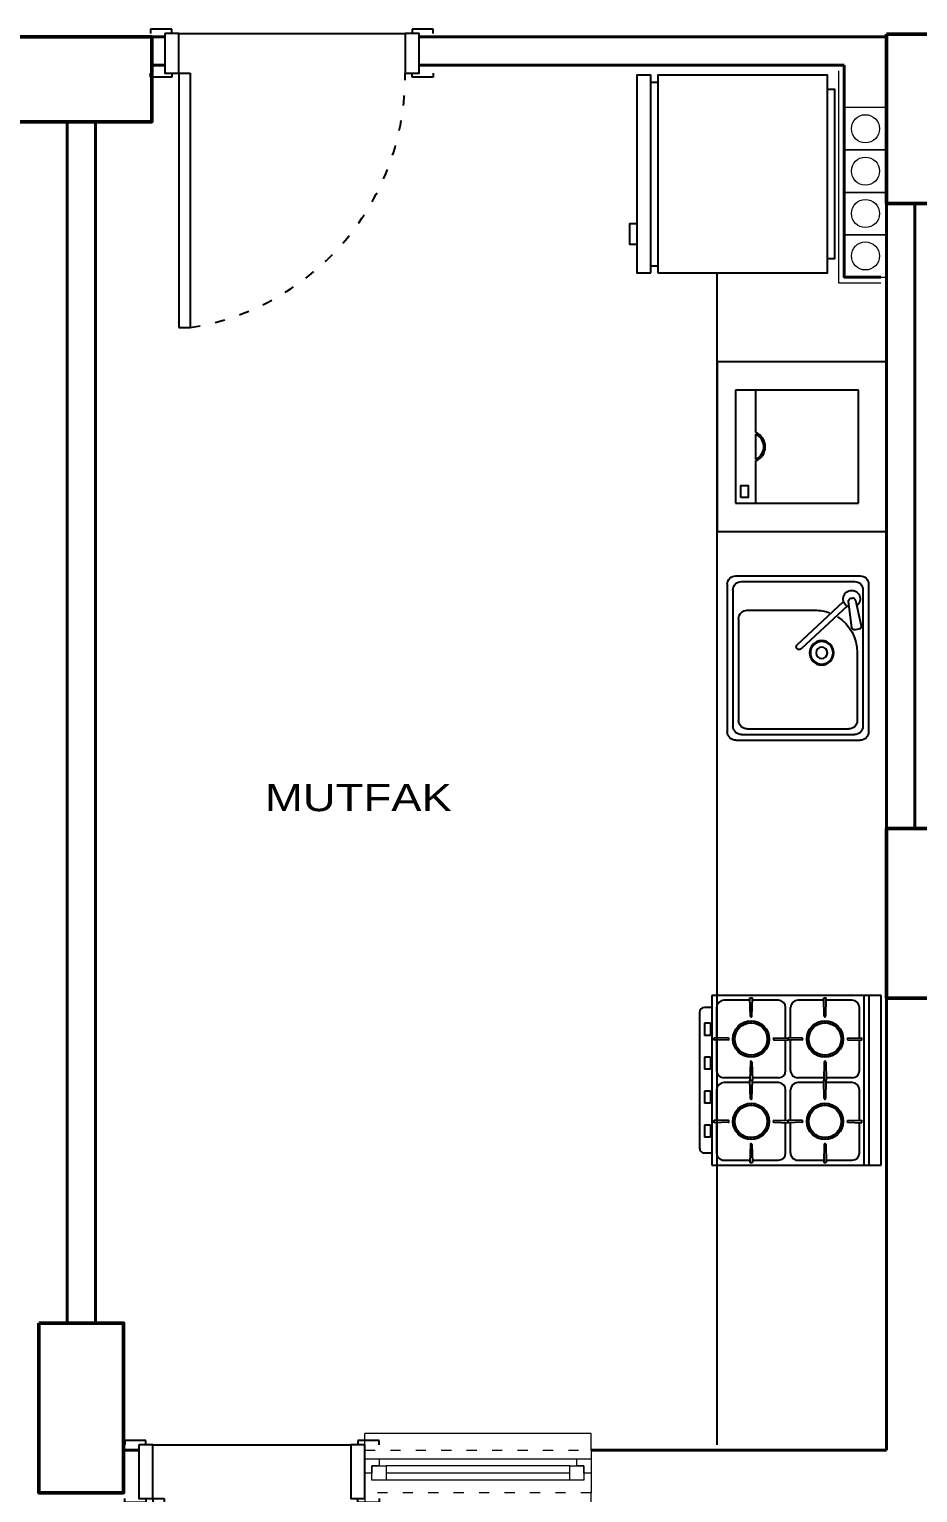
# Model space of a CAD drawing. Header units: millimetres. Extents: x 505988 to 508607, y 4596729 to 4598439.
# Drawn here: x 506526 to 506840, y 4597079 to 4597597 of the extents above; entities that cross this region are included whole.
import ezdxf

# ---------------------------------------------------------------- set-up
doc = ezdxf.new("R2010")
doc.units = ezdxf.units.MM
doc.linetypes.add('ACAD_ISO03W100', pattern=[30, 12, -18])
doc.layers.add('14_ISLAK_MEKAN_TEFRİŞ', color=134, linetype='Continuous')
doc.layers.add('7_TEFRİŞ', color=183, linetype='Continuous')
for name, color, linetype, lineweight in [('duvar_40', 7, 'Continuous', 40), ('KAPI-PEN', 155, 'Continuous', 18), ('KOLON', 40, 'Continuous', 50), ('Pencere', 150, 'Continuous', 25), ('SV', 191, 'Continuous', 15), ('TEFRİŞ', 47, 'Continuous', 15), ('yazı', 255, 'Continuous', 20)]:
    doc.layers.add(name, color=color, linetype=linetype, lineweight=lineweight)
doc.styles.add('2', font='Arial')

# ---------------------------------------------------------------- blocks, each defined once
blk = doc.blocks.new('bb15')
at = {"layer": '14_ISLAK_MEKAN_TEFRİŞ'}
for p, q in [((1398.094492, -291.899922), (1338.094492, -291.899922)), ((1338.094492, -291.899922), (1338.094492, -351.899922)), ((1398.094492, -351.899922), (1398.094492, -291.899922)), ((1388.094492, -298.404103), (1348.094492, -298.404103)), ((1348.094492, -298.404103), (1348.094492, -341.899922)), ((1388.094492, -341.899922), (1388.094492, -298.404103)), ((1348.094492, -341.899922), (1388.094492, -341.899922)), ((1338.094492, -351.899922), (1398.094492, -351.899922))]:
    blk.add_line(p, q, dxfattribs=at)
at = {"layer": '14_ISLAK_MEKAN_TEFRİŞ', "flags": 128}
blk.add_lwpolyline([(1350.157935, -300.361247), (1354.450604, -300.361247), (1354.450604, -302.925033), (1350.157935, -302.925033)], close=True, dxfattribs=at)
for points in [[(1348.094492, -305.593546), (1363.094492, -305.593546)], [(1363.63969, -305.593546), (1372.549293, -305.593546)], [(1373.094492, -305.593546), (1388.094492, -305.593546)]]:
    blk.add_lwpolyline(points, dxfattribs=at)
at = {"layer": '14_ISLAK_MEKAN_TEFRİŞ'}
for radius, start, end in [(5.404744, 202.314558, 337.685442), (4.904744, 204.733473, 335.266527)]:
    blk.add_arc((1368.094492, -303.541412), radius, start, end, dxfattribs=at)
blk = doc.blocks.new('S')
at = {"layer": '14_ISLAK_MEKAN_TEFRİŞ'}
for p, q in [((23233.600233, 5180.703052), (23173.600237, 5180.703052)), ((23173.600237, 5180.703052), (23173.600237, 5120.703056)), ((23233.600233, 5120.703056), (23233.600233, 5180.703052)), ((23233.600233, 5176.417338), (23173.600237, 5176.417338)), ((23233.600233, 5174.703053), (23173.600237, 5174.703053)), ((23188.600236, 5172.988767), (23177.885951, 5172.988767)), ((23189.483699, 5173.84591), (23188.573915, 5173.84591)), ((23188.725652, 5168.904467), (23188.573915, 5173.84591)), ((23189.331962, 5168.904467), (23189.483699, 5173.84591)), ((23200.171663, 5172.988767), (23189.457378, 5172.988767)), ((23217.743091, 5172.988767), (23207.028806, 5172.988767)), ((23217.868507, 5168.904467), (23217.71677, 5173.84591)), ((23218.626554, 5173.84591), (23217.71677, 5173.84591)), ((23218.474817, 5168.904467), (23218.626554, 5173.84591)), ((23229.314519, 5172.988767), (23218.600234, 5172.988767)), ((23175.314522, 5170.417339), (23175.314522, 5161.203054)), ((23202.743092, 5170.417339), (23202.743092, 5161.203054)), ((23204.457377, 5170.417339), (23204.457377, 5161.203054)), ((23231.885947, 5161.203054), (23231.885947, 5170.417339)), ((23174.457379, 5160.31959), (23174.457379, 5161.229374)), ((23180.897236, 5161.031625), (23174.457379, 5161.229374)), ((23180.897236, 5160.517339), (23174.457379, 5160.31959)), ((23175.314522, 5160.345911), (23175.314522, 5151.131626)), ((23197.160378, 5161.031625), (23203.600235, 5161.229374)), ((23197.160378, 5160.517339), (23203.600235, 5160.31959)), ((23202.743092, 5160.345911), (23202.743092, 5151.131626)), ((23203.600235, 5160.31959), (23203.600235, 5161.229374)), ((23210.040092, 5161.031625), (23203.600235, 5161.229374)), ((23203.600235, 5160.31959), (23203.600235, 5161.229374)), ((23210.040092, 5160.517339), (23203.600235, 5160.31959)), ((23204.457377, 5160.345911), (23204.457377, 5151.131626)), ((23226.303233, 5161.031625), (23232.74309, 5161.229374)), ((23226.303233, 5160.517339), (23232.74309, 5160.31959)), ((23231.885947, 5151.131626), (23231.885947, 5160.345911)), ((23232.74309, 5160.31959), (23232.74309, 5161.229374)), ((23188.725652, 5152.644497), (23188.573915, 5147.703054)), ((23189.331962, 5152.644497), (23189.483699, 5147.703054)), ((23217.868507, 5152.644497), (23217.71677, 5147.703054)), ((23218.474817, 5152.644497), (23218.626554, 5147.703054)), ((23188.600236, 5148.560197), (23177.885951, 5148.560197)), ((23188.600236, 5146.845912), (23177.885951, 5146.845912)), ((23189.483699, 5147.703054), (23188.573915, 5147.703054)), ((23188.725652, 5142.761612), (23188.573915, 5147.703054)), ((23189.483699, 5147.703054), (23188.573915, 5147.703054)), ((23189.331962, 5142.761612), (23189.483699, 5147.703054)), ((23200.171663, 5148.560197), (23189.457378, 5148.560197)), ((23200.171663, 5146.845912), (23189.457378, 5146.845912)), ((23217.743091, 5148.560197), (23207.028806, 5148.560197)), ((23217.743091, 5146.845912), (23207.028806, 5146.845912)), ((23218.626554, 5147.703054), (23217.71677, 5147.703054)), ((23217.868507, 5142.761612), (23217.71677, 5147.703054)), ((23218.626554, 5147.703054), (23217.71677, 5147.703054)), ((23218.474817, 5142.761612), (23218.626554, 5147.703054)), ((23229.314519, 5148.560197), (23218.600234, 5148.560197)), ((23229.314519, 5146.845912), (23218.600234, 5146.845912)), ((23175.314522, 5144.274483), (23175.314522, 5135.060198)), ((23202.743092, 5144.274483), (23202.743092, 5135.060198)), ((23204.457377, 5144.274483), (23204.457377, 5135.060198)), ((23231.885947, 5135.060198), (23231.885947, 5144.274483)), ((23174.457379, 5134.176735), (23174.457379, 5135.086518)), ((23180.897236, 5134.88877), (23174.457379, 5135.086518)), ((23180.897236, 5134.374484), (23174.457379, 5134.176735)), ((23175.314522, 5134.203055), (23175.314522, 5124.98877)), ((23197.160378, 5134.88877), (23203.600235, 5135.086518)), ((23197.160378, 5134.374484), (23203.600235, 5134.176735)), ((23202.743092, 5134.203055), (23202.743092, 5124.98877)), ((23203.600235, 5134.176735), (23203.600235, 5135.086518)), ((23210.040092, 5134.88877), (23203.600235, 5135.086518)), ((23203.600235, 5134.176735), (23203.600235, 5135.086518)), ((23210.040092, 5134.374484), (23203.600235, 5134.176735)), ((23204.457377, 5134.203055), (23204.457377, 5124.98877)), ((23226.303233, 5134.88877), (23232.74309, 5135.086518)), ((23226.303233, 5134.374484), (23232.74309, 5134.176735)), ((23231.885947, 5124.98877), (23231.885947, 5134.203055)), ((23232.74309, 5134.176735), (23232.74309, 5135.086518)), ((23188.725652, 5126.501642), (23188.573915, 5121.560199)), ((23189.331962, 5126.501642), (23189.483699, 5121.560199)), ((23217.868507, 5126.501642), (23217.71677, 5121.560199)), ((23218.474817, 5126.501642), (23218.626554, 5121.560199)), ((23173.600237, 5120.703056), (23233.600233, 5120.703056)), ((23177.885951, 5122.417342), (23188.600236, 5122.417342)), ((23177.885951, 5120.703056), (23177.885951, 5118.131628)), ((23183.457379, 5120.274485), (23187.743093, 5120.274485)), ((23183.457379, 5120.274485), (23183.457379, 5118.131628)), ((23183.88595, 5120.703056), (23183.88595, 5120.274485)), ((23187.314521, 5120.703056), (23187.314521, 5120.274485)), ((23187.743093, 5120.274485), (23187.743093, 5118.131628)), ((23189.483699, 5121.560199), (23188.573915, 5121.560199)), ((23189.457378, 5122.417342), (23200.171663, 5122.417342)), ((23195.457378, 5120.274485), (23199.743092, 5120.274485)), ((23195.457378, 5120.274485), (23195.457378, 5118.131628)), ((23195.885949, 5120.703056), (23195.885949, 5120.274485)), ((23199.314521, 5120.703056), (23199.314521, 5120.274485)), ((23199.743092, 5120.274485), (23199.743092, 5118.131628)), ((23207.028806, 5122.417342), (23217.743091, 5122.417342)), ((23207.457377, 5120.274485), (23211.743091, 5120.274485)), ((23207.457377, 5120.274485), (23207.457377, 5118.131628)), ((23207.885949, 5120.703056), (23207.885949, 5120.274485)), ((23211.31452, 5120.703056), (23211.31452, 5120.274485)), ((23211.743091, 5120.274485), (23211.743091, 5118.131628)), ((23218.626554, 5121.560199), (23217.71677, 5121.560199)), ((23218.600234, 5122.417342), (23229.314519, 5122.417342)), ((23219.457376, 5120.274485), (23219.457376, 5118.131628)), ((23219.457376, 5120.274485), (23223.74309, 5120.274485)), ((23219.885948, 5120.703056), (23219.885948, 5120.274485)), ((23223.314519, 5120.703056), (23223.314519, 5120.274485)), ((23223.74309, 5120.274485), (23223.74309, 5118.131628)), ((23229.314519, 5118.131628), (23229.314519, 5120.703056)), ((23179.600236, 5116.417342), (23227.600233, 5116.417342)), ((23183.457379, 5118.131628), (23187.743093, 5118.131628)), ((23195.457378, 5118.131628), (23199.743092, 5118.131628)), ((23207.457377, 5118.131628), (23211.743091, 5118.131628)), ((23219.457376, 5118.131628), (23223.74309, 5118.131628))]:
    blk.add_line(p, q, dxfattribs=at)
for centre, radius in [((23189.028807, 5160.774482), 6.428571), ((23189.028807, 5160.774482), 5.742857), ((23218.171662, 5160.774482), 6.428571), ((23218.171662, 5160.774482), 5.742857), ((23189.028807, 5134.631627), 6.428571), ((23218.171662, 5134.631627), 6.428571), ((23189.028807, 5134.631627), 5.742857), ((23218.171662, 5134.631627), 5.742857)]:
    blk.add_circle(centre, radius, dxfattribs=at)
for centre, radius, start, end in [((23177.885951, 5170.417339), 2.571428, 90, 180), ((23200.171663, 5170.417339), 2.571428, 0, 90), ((23207.028806, 5170.417339), 2.571428, 90, 180), ((23229.314519, 5170.417339), 2.571428, 0, 90), ((23186.110297, 5166.502381), 0.257143, 208.145992, 25.854008), ((23187.042269, 5166.888416), 0.257143, 199.145992, 16.854008), ((23188.023157, 5167.123907), 0.257143, 190.145992, 7.854008), ((23189.028807, 5168.904467), 0.303155, 180, 0), ((23189.028807, 5167.203053), 0.257143, 181.145992, 358.854008), ((23190.034457, 5167.123907), 0.257143, 172.145992, 349.854008), ((23191.015345, 5166.888416), 0.257143, 163.145992, 340.854008), ((23191.947317, 5166.502381), 0.257143, 154.145992, 331.854008), ((23215.253152, 5166.502381), 0.257143, 208.145992, 25.854008), ((23216.185124, 5166.888416), 0.257143, 199.145992, 16.854008), ((23217.166012, 5167.123907), 0.257143, 190.145992, 7.854008), ((23218.171662, 5168.904467), 0.303155, 180, 0), ((23218.171662, 5167.203053), 0.257143, 181.145992, 358.854008), ((23219.177312, 5167.123907), 0.257143, 172.145992, 349.854008), ((23220.1582, 5166.888416), 0.257143, 163.145992, 340.854008), ((23221.090172, 5166.502381), 0.257143, 154.145992, 331.854008), ((23182.679382, 5161.780132), 0.257143, 262.145992, 79.854008), ((23182.914873, 5162.76102), 0.257143, 253.145992, 70.854008), ((23183.300908, 5163.692992), 0.257143, 244.145992, 61.854008), ((23183.827984, 5164.553101), 0.257143, 235.145992, 52.854008), ((23184.483121, 5165.320168), 0.257143, 226.145992, 43.854008), ((23185.250188, 5165.975305), 0.257143, 217.145992, 34.854008), ((23192.807426, 5165.975305), 0.257143, 145.145992, 322.854008), ((23193.574493, 5165.320168), 0.257143, 136.145992, 313.854008), ((23194.22963, 5164.553101), 0.257143, 127.145992, 304.854008), ((23194.756706, 5163.692992), 0.257143, 118.145992, 295.854008), ((23195.142741, 5162.76102), 0.257143, 109.145992, 286.854008), ((23195.378232, 5161.780132), 0.257143, 100.145992, 277.854008), ((23211.822238, 5161.780132), 0.257143, 262.145992, 79.854008), ((23212.057728, 5162.76102), 0.257143, 253.145992, 70.854008), ((23212.443763, 5163.692992), 0.257143, 244.145992, 61.854008), ((23212.970839, 5164.553101), 0.257143, 235.145992, 52.854008), ((23213.625976, 5165.320168), 0.257143, 226.145992, 43.854008), ((23214.393043, 5165.975305), 0.257143, 217.145992, 34.854008), ((23221.950281, 5165.975305), 0.257143, 145.145992, 322.854008), ((23222.717348, 5165.320168), 0.257143, 136.145992, 313.854008), ((23223.372485, 5164.553101), 0.257143, 127.145992, 304.854008), ((23223.899561, 5163.692992), 0.257143, 118.145992, 295.854008), ((23224.285596, 5162.76102), 0.257143, 109.145992, 286.854008), ((23224.521087, 5161.780132), 0.257143, 100.145992, 277.854008), ((23180.897236, 5160.774482), 0.257143, 270, 90), ((23182.600236, 5160.774482), 0.257143, 271.145992, 88.854008), ((23182.679382, 5159.768832), 0.257143, 280.145992, 97.854008), ((23182.914873, 5158.787944), 0.257143, 289.145992, 106.854008), ((23183.300908, 5157.855972), 0.257143, 298.145992, 115.854008), ((23183.827984, 5156.995863), 0.257143, 307.145992, 124.854008), ((23184.483121, 5156.228796), 0.257143, 316.145992, 133.854008), ((23193.574493, 5156.228796), 0.257143, 46.145992, 223.854008), ((23194.22963, 5156.995863), 0.257143, 55.145992, 232.854008), ((23194.756706, 5157.855972), 0.257143, 64.145992, 241.854008), ((23195.142741, 5158.787944), 0.257143, 73.145992, 250.854008), ((23195.378232, 5159.768832), 0.257143, 82.145992, 259.854008), ((23195.457378, 5160.774482), 0.257143, 91.145992, 268.854008), ((23197.160378, 5160.774482), 0.257143, 90, 270), ((23210.040092, 5160.774482), 0.257143, 270, 90), ((23211.743091, 5160.774482), 0.257143, 271.145992, 88.854008), ((23211.822238, 5159.768832), 0.257143, 280.145992, 97.854008), ((23212.057728, 5158.787944), 0.257143, 289.145992, 106.854008), ((23212.443763, 5157.855972), 0.257143, 298.145992, 115.854008), ((23212.970839, 5156.995863), 0.257143, 307.145992, 124.854008), ((23213.625976, 5156.228796), 0.257143, 316.145992, 133.854008), ((23222.717348, 5156.228796), 0.257143, 46.145992, 223.854008), ((23223.372485, 5156.995863), 0.257143, 55.145992, 232.854008), ((23223.899561, 5157.855972), 0.257143, 64.145992, 241.854008), ((23224.285596, 5158.787944), 0.257143, 73.145992, 250.854008), ((23224.521087, 5159.768832), 0.257143, 82.145992, 259.854008), ((23224.600233, 5160.774482), 0.257143, 91.145992, 268.854008), ((23226.303233, 5160.774482), 0.257143, 90, 270), ((23177.885951, 5151.131626), 2.571428, 180, 270), ((23185.250188, 5155.573659), 0.257143, 325.145992, 142.854008), ((23186.110297, 5155.046583), 0.257143, 334.145992, 151.854008), ((23187.042269, 5154.660548), 0.257143, 343.145992, 160.854008), ((23188.023157, 5154.425058), 0.257143, 352.145992, 169.854008), ((23189.028807, 5152.644497), 0.303155, 0, 180), ((23189.028807, 5154.345911), 0.257143, 1.145992, 178.854008), ((23190.034457, 5154.425058), 0.257143, 10.145992, 187.854008), ((23191.015345, 5154.660548), 0.257143, 19.145992, 196.854008), ((23191.947317, 5155.046583), 0.257143, 28.145992, 205.854008), ((23192.807426, 5155.573659), 0.257143, 37.145992, 214.854008), ((23200.171663, 5151.131626), 2.571428, 270, 0), ((23207.028806, 5151.131626), 2.571428, 180, 270), ((23214.393043, 5155.573659), 0.257143, 325.145992, 142.854008), ((23215.253152, 5155.046583), 0.257143, 334.145992, 151.854008), ((23216.185124, 5154.660548), 0.257143, 343.145992, 160.854008), ((23217.166012, 5154.425058), 0.257143, 352.145992, 169.854008), ((23218.171662, 5152.644497), 0.303155, 0, 180), ((23218.171662, 5154.345911), 0.257143, 1.145992, 178.854008), ((23219.177312, 5154.425058), 0.257143, 10.145992, 187.854008), ((23220.1582, 5154.660548), 0.257143, 19.145992, 196.854008), ((23221.090172, 5155.046583), 0.257143, 28.145992, 205.854008), ((23221.950281, 5155.573659), 0.257143, 37.145992, 214.854008), ((23229.314519, 5151.131626), 2.571428, 270, 0), ((23177.885951, 5144.274483), 2.571428, 90, 180), ((23200.171663, 5144.274483), 2.571428, 0, 90), ((23207.028806, 5144.274483), 2.571428, 90, 180), ((23229.314519, 5144.274483), 2.571428, 0, 90), ((23187.042269, 5140.745561), 0.257143, 199.145992, 16.854008), ((23188.023157, 5140.981051), 0.257143, 190.145992, 7.854008), ((23189.028807, 5142.761612), 0.303155, 180, 0), ((23189.028807, 5141.060198), 0.257143, 181.145992, 358.854008), ((23190.034457, 5140.981051), 0.257143, 172.145992, 349.854008), ((23191.015345, 5140.745561), 0.257143, 163.145992, 340.854008), ((23216.185124, 5140.745561), 0.257143, 199.145992, 16.854008), ((23217.166012, 5140.981051), 0.257143, 190.145992, 7.854008), ((23218.171662, 5142.761612), 0.303155, 180, 0), ((23218.171662, 5141.060198), 0.257143, 181.145992, 358.854008), ((23219.177312, 5140.981051), 0.257143, 172.145992, 349.854008), ((23220.1582, 5140.745561), 0.257143, 163.145992, 340.854008), ((23182.679382, 5135.637277), 0.257143, 262.145992, 79.854008), ((23182.914873, 5136.618164), 0.257143, 253.145992, 70.854008), ((23183.300908, 5137.550137), 0.257143, 244.145992, 61.854008), ((23183.827984, 5138.410246), 0.257143, 235.145992, 52.854008), ((23184.483121, 5139.177313), 0.257143, 226.145992, 43.854008), ((23185.250188, 5139.83245), 0.257143, 217.145992, 34.854008), ((23186.110297, 5140.359525), 0.257143, 208.145992, 25.854008), ((23191.947317, 5140.359525), 0.257143, 154.145992, 331.854008), ((23192.807426, 5139.83245), 0.257143, 145.145992, 322.854008), ((23193.574493, 5139.177313), 0.257143, 136.145992, 313.854008), ((23194.22963, 5138.410246), 0.257143, 127.145992, 304.854008), ((23194.756706, 5137.550137), 0.257143, 118.145992, 295.854008), ((23195.142741, 5136.618164), 0.257143, 109.145992, 286.854008), ((23195.378232, 5135.637277), 0.257143, 100.145992, 277.854008), ((23211.822238, 5135.637277), 0.257143, 262.145992, 79.854008), ((23212.057728, 5136.618164), 0.257143, 253.145992, 70.854008), ((23212.443763, 5137.550137), 0.257143, 244.145992, 61.854008), ((23212.970839, 5138.410246), 0.257143, 235.145992, 52.854008), ((23213.625976, 5139.177313), 0.257143, 226.145992, 43.854008), ((23214.393043, 5139.83245), 0.257143, 217.145992, 34.854008), ((23215.253152, 5140.359525), 0.257143, 208.145992, 25.854008), ((23221.090172, 5140.359525), 0.257143, 154.145992, 331.854008), ((23221.950281, 5139.83245), 0.257143, 145.145992, 322.854008), ((23222.717348, 5139.177313), 0.257143, 136.145992, 313.854008), ((23223.372485, 5138.410246), 0.257143, 127.145992, 304.854008), ((23223.899561, 5137.550137), 0.257143, 118.145992, 295.854008), ((23224.285596, 5136.618164), 0.257143, 109.145992, 286.854008), ((23224.521087, 5135.637277), 0.257143, 100.145992, 277.854008), ((23180.897236, 5134.631627), 0.257143, 270, 90), ((23182.600236, 5134.631627), 0.257143, 271.145992, 88.854008), ((23182.679382, 5133.625977), 0.257143, 280.145992, 97.854008), ((23182.914873, 5132.645089), 0.257143, 289.145992, 106.854008), ((23183.300908, 5131.713117), 0.257143, 298.145992, 115.854008), ((23183.827984, 5130.853008), 0.257143, 307.145992, 124.854008), ((23184.483121, 5130.085941), 0.257143, 316.145992, 133.854008), ((23193.574493, 5130.085941), 0.257143, 46.145992, 223.854008), ((23194.22963, 5130.853008), 0.257143, 55.145992, 232.854008), ((23194.756706, 5131.713117), 0.257143, 64.145992, 241.854008), ((23195.142741, 5132.645089), 0.257143, 73.145992, 250.854008), ((23195.378232, 5133.625977), 0.257143, 82.145992, 259.854008), ((23195.457378, 5134.631627), 0.257143, 91.145992, 268.854008), ((23197.160378, 5134.631627), 0.257143, 90, 270), ((23210.040092, 5134.631627), 0.257143, 270, 90), ((23211.743091, 5134.631627), 0.257143, 271.145992, 88.854008), ((23211.822238, 5133.625977), 0.257143, 280.145992, 97.854008), ((23212.057728, 5132.645089), 0.257143, 289.145992, 106.854008), ((23212.443763, 5131.713117), 0.257143, 298.145992, 115.854008), ((23212.970839, 5130.853008), 0.257143, 307.145992, 124.854008), ((23213.625976, 5130.085941), 0.257143, 316.145992, 133.854008), ((23222.717348, 5130.085941), 0.257143, 46.145992, 223.854008), ((23223.372485, 5130.853008), 0.257143, 55.145992, 232.854008), ((23223.899561, 5131.713117), 0.257143, 64.145992, 241.854008), ((23224.285596, 5132.645089), 0.257143, 73.145992, 250.854008), ((23224.521087, 5133.625977), 0.257143, 82.145992, 259.854008), ((23224.600233, 5134.631627), 0.257143, 91.145992, 268.854008), ((23226.303233, 5134.631627), 0.257143, 90, 270), ((23185.250188, 5129.430804), 0.257143, 325.145992, 142.854008), ((23186.110297, 5128.903728), 0.257143, 334.145992, 151.854008), ((23187.042269, 5128.517692), 0.257143, 343.145992, 160.854008), ((23188.023157, 5128.282202), 0.257143, 352.145992, 169.854008), ((23189.028807, 5126.501642), 0.303155, 0, 180), ((23189.028807, 5128.203056), 0.257143, 1.145992, 178.854008), ((23190.034457, 5128.282202), 0.257143, 10.145992, 187.854008), ((23191.015345, 5128.517692), 0.257143, 19.145992, 196.854008), ((23191.947317, 5128.903728), 0.257143, 28.145992, 205.854008), ((23192.807426, 5129.430804), 0.257143, 37.145992, 214.854008), ((23214.393043, 5129.430804), 0.257143, 325.145992, 142.854008), ((23215.253152, 5128.903728), 0.257143, 334.145992, 151.854008), ((23216.185124, 5128.517692), 0.257143, 343.145992, 160.854008), ((23217.166012, 5128.282202), 0.257143, 352.145992, 169.854008), ((23218.171662, 5126.501642), 0.303155, 0, 180), ((23218.171662, 5128.203056), 0.257143, 1.145992, 178.854008), ((23219.177312, 5128.282202), 0.257143, 10.145992, 187.854008), ((23220.1582, 5128.517692), 0.257143, 19.145992, 196.854008), ((23221.090172, 5128.903728), 0.257143, 28.145992, 205.854008), ((23221.950281, 5129.430804), 0.257143, 37.145992, 214.854008), ((23177.885951, 5124.98877), 2.571428, 180, 270), ((23200.171663, 5124.98877), 2.571428, 270, 0), ((23207.028806, 5124.98877), 2.571428, 180, 270), ((23229.314519, 5124.98877), 2.571428, 270, 0), ((23179.600236, 5118.131628), 1.714286, 180, 270), ((23227.600233, 5118.131628), 1.714286, 270, 0)]:
    blk.add_arc(centre, radius, start, end, dxfattribs=at)
blk = doc.blocks.new('qasx')
at = {"layer": '14_ISLAK_MEKAN_TEFRİŞ'}
for p, q in [((7223.45169, 18609.900756), (7223.45169, 18653.900756)), ((7278.600472, 18656.900756), (7226.45169, 18656.900756)), ((7276.600003, 18654.900756), (7228.45169, 18654.900756)), ((7254.45169, 18652.900756), (7230.45169, 18652.900756)), ((7262.734878, 18653.476783), (7262.495053, 18652.100053)), ((7273.000494, 18652.231556), (7263.940631, 18654.280536)), ((7281.600003, 18609.900756), (7281.600003, 18653.900756)), ((7225.45169, 18611.900756), (7225.45169, 18651.900756)), ((7227.45169, 18613.900756), (7227.45169, 18649.900756)), ((7271.047746, 18649.409306), (7255.78782, 18632.976832)), ((7257.253363, 18631.615859), (7272.515321, 18648.050631)), ((7263.358027, 18650.935932), (7272.553713, 18649.803825)), ((7273.65127, 18650.575743), (7273.755271, 18651.0356)), ((7279.600003, 18611.900756), (7279.600003, 18651.900756)), ((7269.45169, 18613.900756), (7269.45169, 18637.900756)), ((7266.45169, 18610.900756), (7230.45169, 18610.900756)), ((7278.600003, 18606.900756), (7226.45169, 18606.900756)), ((7276.600003, 18608.900756), (7228.45169, 18608.900756))]:
    blk.add_line(p, q, dxfattribs=at)
for radius in [4.300811, 4, 2]:
    blk.add_circle((7254.378629, 18640.300443), radius, dxfattribs=at)
for centre, radius, start, end in [((7226.45169, 18653.900756), 3, 90, 180), ((7228.45169, 18651.900756), 3, 90, 180), ((7230.45169, 18649.900756), 3, 90, 180), ((7254.45169, 18637.900756), 15, 32.326687, 90), ((7263.720042, 18653.305169), 1, 77.25636, 170.118315), ((7273.45169, 18650.900756), 3, 196.34357, 143.34937), ((7272.779904, 18651.256189), 1, 347.25636, 77.25636), ((7276.600003, 18651.900756), 3, 0, 90), ((7278.600003, 18653.900756), 3, 0, 90), ((7278.600003, 18653.900756), 3, 0, 90), ((7263.480217, 18651.928438), 1, 170.118315, 262.981475), ((7272.675903, 18650.796332), 1, 262.981475, 347.25636), ((7254.45169, 18637.900756), 15, 0, 20.033904), ((7256.520587, 18632.296366), 1, 137.11897, 317.11897), ((7228.45169, 18611.900756), 3, 180, 270), ((7230.45169, 18613.900756), 3, 180, 270), ((7266.45169, 18613.900756), 3, 270, 0), ((7276.600003, 18611.900756), 3, 270, 0), ((7226.45169, 18609.900756), 3, 180, 270), ((7278.600003, 18609.900756), 3, 270, 0)]:
    blk.add_arc(centre, radius, start, end, dxfattribs=at)
blk = doc.blocks.new('UK')
at = {"layer": '14_ISLAK_MEKAN_TEFRİŞ', "flags": 128}
for points in [[(22863.390597, 5063.877557), (22933.390597, 5063.877557), (22933.390597, 5068.877557), (22863.390597, 5068.877557)], [(22863.390597, 5061.377557), (22863.390597, 5001.377557), (22933.390597, 5001.377557), (22933.390597, 5061.377557)]]:
    blk.add_lwpolyline(points, close=True, dxfattribs=at)
for points in [[(22873.390597, 5068.877557), (22873.390597, 5071.377557), (22880.890597, 5071.377557), (22880.890597, 5068.877557)], [(22865.890597, 5063.877557), (22865.890597, 5061.377557)], [(22930.890597, 5063.877557), (22930.890597, 5061.377557)], [(22928.390597, 5001.377557), (22928.390597, 4998.877557), (22868.390597, 4998.877557), (22868.390597, 5001.377557)]]:
    blk.add_lwpolyline(points, dxfattribs=at)
blk = doc.blocks.new('*U4')
at = {"layer": 'Pencere', "lineweight": 25, "ltscale": 5}
for p, q in [((-9, 7), (-9, 97)), ((-5, 97), (-9, 97)), ((-5, 7), (-5, 97)), ((-95, 7), (-95, 8.5)), ((-95, 8.5), (-87.5, 8.5)), ((-87.5, 8.5), (-87.5, 7)), ((-5, 7), (-9, 7)), ((-2.5, 7), (-2.5, 8.5)), ((-2.5, 8.5), (5, 8.5)), ((5, 8.5), (5, 7)), ((-95, -7), (-95, -8.5)), ((-95, -8.5), (-87.5, -8.5)), ((-87.5, -8.5), (-87.5, -7)), ((-5, -7), (-85, -7)), ((-2.5, -7), (-2.5, -8.5)), ((-2.5, -8.5), (5, -8.5)), ((5, -8.5), (5, -7))]:
    blk.add_line(p, q, dxfattribs=at)
at = {"layer": 'Pencere', "lineweight": 25, "ltscale": 5, "flags": 128}
for points in [[(-85, -7), (-85, 7), (-90, 7), (-90, -7), (-85, -7)], [(0, -7), (0, 7), (-5, 7), (-5, -7), (0, -7)]]:
    blk.add_lwpolyline(points, dxfattribs=at)
at = {"layer": 'Pencere', "linetype": 'ACAD_ISO03W100', "lineweight": 25, "ltscale": 0.3}
blk.add_arc((4.725012, 8.321101), 89.734737, 98.797976, 180.843556, dxfattribs=at)
blk = doc.blocks.new('BACA')
at = {"layer": 'TEFRİŞ', "flags": 128}
blk.add_lwpolyline([(7.5, 7.5), (-7.5, 7.5), (-7.5, -7.5), (7.5, -7.5)], close=True, dxfattribs=at)
at = {"layer": 'TEFRİŞ'}
blk.add_circle((0, 0), 4.97, dxfattribs=at)
blk = doc.blocks.new('*U9')
at = {"layer": 'Pencere', "lineweight": 25, "ltscale": 5}
for p, q in [((-9, 7), (-9, 86.899937)), ((-5, 86.899937), (-9, 86.899937)), ((-5, 7), (-5, 86.899937)), ((-85, 7), (-85, 8.5)), ((-85, 8.5), (-77.5, 8.5)), ((-77.5, 8.5), (-77.5, 7)), ((-5, 7), (-9, 7)), ((-2.5, 7), (-2.5, 8.5)), ((-2.5, 8.5), (5, 8.5)), ((5, 8.5), (5, 7)), ((-85, -12), (-85, -13.5)), ((-85, -13.5), (-77.5, -13.5)), ((-77.5, -13.5), (-77.5, -12)), ((-5, -12), (-75, -12)), ((-2.5, -12), (-2.5, -13.5)), ((-2.5, -13.5), (5, -13.5)), ((5, -13.5), (5, -12))]:
    blk.add_line(p, q, dxfattribs=at)
at = {"layer": 'Pencere', "lineweight": 25, "ltscale": 5, "flags": 128}
for points in [[(-75, -12), (-75, 7), (-80, 7), (-80, -12), (-75, -12)], [(0, -12), (0, 7), (-5, 7), (-5, -12), (0, -12)]]:
    blk.add_lwpolyline(points, dxfattribs=at)
at = {"layer": 'Pencere', "linetype": 'ACAD_ISO03W100', "lineweight": 25, "ltscale": 0.3}
blk.add_arc((-3.520318, 15.164474), 71.944448, 94.36819, 186.516136, dxfattribs=at)
blk = doc.blocks.new('PENCERE152')
at = {"layer": 'KAPI-PEN', "color": 134, "linetype": 'Continuous', "lineweight": 18}
for p, q in [((0, 7.50857), (0, 13.50857)), ((0, 13.50857), (80, 13.50857)), ((80, 7.50857), (80, 13.50857)), ((5, 4.470625), (0, 4.470625)), ((2.5, -0.529375), (2.5, 1.970625)), ((2.5, 1.970625), (5, 1.970625)), ((7.5, 1.970625), (2.5, 1.970625)), ((2.5, 1.970625), (2.5, -3.029375)), ((5, 1.970625), (5, 4.470625)), ((75, 4.470625), (5, 4.470625)), ((7.5, -3.029375), (7.5, 1.970625)), ((7.5, 1.970625), (72.5, 1.970625)), ((77.5, 1.970625), (72.5, 1.970625)), ((72.5, 1.970625), (72.5, -3.029375)), ((80, 4.470625), (75, 4.470625)), ((75, 4.470625), (75, 1.970625)), ((75, 1.970625), (77.5, 1.970625)), ((77.5, 1.970625), (77.5, -0.529375)), ((77.5, -3.029375), (77.5, 1.970625)), ((0, -0.529375), (2.5, -0.529375)), ((2.5, -3.029375), (7.5, -3.029375)), ((7.5, -0.529375), (72.5, -0.529375)), ((7.5, -3.029375), (72.5, -3.029375)), ((72.5, -3.029375), (77.5, -3.029375)), ((77.5, -0.529375), (80, -0.529375)), ((0, -12.5), (0, -7.5)), ((80, -7.5), (80, -12.5)), ((80, -12.5), (0, -12.5))]:
    blk.add_line(p, q, dxfattribs=at)
at = {"layer": 'KAPI-PEN', "ltscale": 0.2}
for p, q in [((0, 7.5), (0, -7.5)), ((80, 7.5), (80, -7.5)), ((0, -7.5), (0, -7.5))]:
    blk.add_line(p, q, dxfattribs=at)
at = {"layer": 'KAPI-PEN', "color": 134, "linetype": 'ACAD_ISO03W100', "lineweight": 18, "ltscale": 0.3}
for p, q in [((80, 7.5), (0, 7.5)), ((0, -7.5), (80, -7.5))]:
    blk.add_line(p, q, dxfattribs=at)
blk = doc.blocks.new('5')
at = {"layer": 'KOLON', "rotation": 180}
blk.add_blockref('*U9', (506564.372189, 4597084.360568), dxfattribs=at)
at = {"layer": 'Pencere', "xscale": -1}
blk.add_blockref('PENCERE152', (506724.372189, 4597086.860568), dxfattribs=at)

msp = doc.modelspace()

# ---------------------------------------------------------------- linework, layer by layer
at = {"layer": '14_ISLAK_MEKAN_TEFRİŞ'}
msp.add_line((506768.982489, 4597096.360568), (506768.982489, 4597510.862227), dxfattribs=at)
at = {"layer": 'duvar_40'}
for p, q in [((506568.982374, 4597594.360568), (506573.559247, 4597594.360568)), ((506663.559247, 4597594.360568), (506828.982305, 4597594.360568)), ((506568.982374, 4597584.360568), (506573.559247, 4597584.360568)), ((506663.559247, 4597584.360568), (506813.982489, 4597584.360568)), ((506828.982007, 4597584.360568), (506828.982489, 4597584.360568)), ((506828.982489, 4597314.360534), (506828.982489, 4597584.360568)), ((506538.982489, 4597139.360553), (506538.982489, 4597564.360446)), ((506548.982489, 4597139.360553), (506548.982489, 4597564.360446)), ((506838.982489, 4597314.360534), (506838.982489, 4597535.360549)), ((506828.982489, 4597094.360568), (506828.982489, 4597254.36056)), ((506558.982354, 4597094.360568), (506564.372189, 4597094.360568)), ((506724.372189, 4597094.360568), (506828.982489, 4597094.360568))]:
    msp.add_line(p, q, dxfattribs=at)
at = {"layer": 'duvar_40', "flags": 128}
msp.add_lwpolyline([(506813.982489, 4597584.360568), (506813.982489, 4597509.360568), (506826.982037, 4597509.360581)], dxfattribs=at)
at = {"layer": 'KOLON', "flags": 128}
for points in [[(506508.982253, 4597594.360652), (506568.982226, 4597594.360652), (506568.982226, 4597564.360744), (506508.982253, 4597564.360744)], [(506828.982007, 4597595.360671), (506858.982217, 4597595.360671), (506858.982217, 4597535.360698), (506828.982007, 4597535.360698)], [(506828.982007, 4597314.360682), (506858.982217, 4597314.360682), (506858.982217, 4597254.36056), (506828.982007, 4597254.36056)], [(506528.982293, 4597139.360553), (506558.982205, 4597139.360553), (506558.982205, 4597079.360728), (506528.982293, 4597079.360728)]]:
    msp.add_lwpolyline(points, close=True, dxfattribs=at)
at = {"layer": 'SV', "flags": 128}
msp.add_lwpolyline([(506811.982489, 4597582.360568), (506811.982489, 4597507.360566), (506826.982039, 4597507.360581)], dxfattribs=at)

# ---------------------------------------------------------------- block references
at = {"rotation": 90}
msp.add_blockref('bb15', (506477.082566, 4596081.266059), dxfattribs=at)
at = {"layer": '14_ISLAK_MEKAN_TEFRİŞ'}
for name, p, rotation in [('UK', (511809.44617, 4574647.47163), 90), ('S', (501646.381722, 4620428.879468), 270)]:
    msp.add_blockref(name, p, dxfattribs=dict(at, rotation=rotation))
at = {"layer": '14_ISLAK_MEKAN_TEFRİŞ', "yscale": -1, "zscale": -1, "rotation": 90}
msp.add_blockref('qasx', (488165.704595, 4590122.099246), dxfattribs=at)
at = {"layer": '7_TEFRİŞ'}
msp.add_blockref('5', (0, 0), dxfattribs=at)
at = {"layer": 'KOLON', "rotation": 180}
msp.add_blockref('*U4', (506573.559247, 4597588.546525), dxfattribs=at)
at = {"layer": 'KOLON'}
for p in [(506821.482489, 4597561.860568), (506821.48297, 4597546.860568), (506821.482489, 4597531.860568), (506821.482489, 4597516.860568)]:
    msp.add_blockref('BACA', p, dxfattribs=at)

# ---------------------------------------------------------------- texts
at = {"layer": 'yazı', "style": '2', "width": 1.2}
msp.add_text('MUTFAK', height=9.600136, dxfattribs=at).set_placement((506608.996434, 4597320.457959))

doc.saveas('drawing.dxf')
